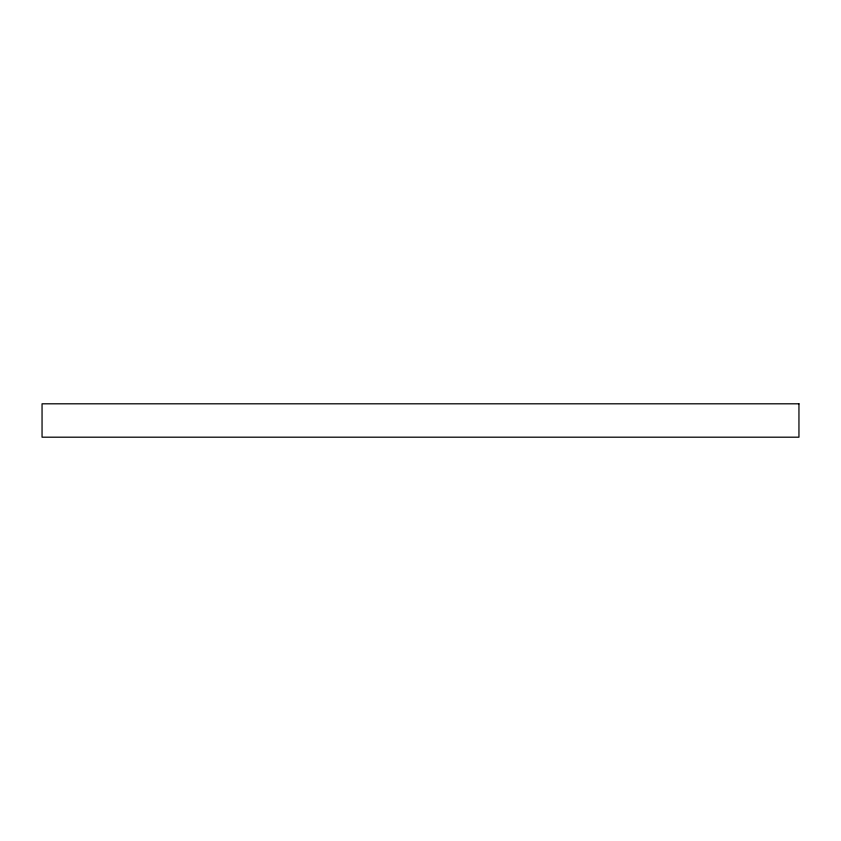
<?xml version="1.0" encoding="UTF-8"?>
<svg xmlns="http://www.w3.org/2000/svg" width="841" height="841" viewBox="0 0 841 841"><rect width="100%" height="100%" fill="white"/><g stroke="black" fill="none" stroke-linecap="round" stroke-linejoin="round"><path stroke-width="1.26" d="M798.95 403.806L42.05 403.806L42.05 437.194L798.95 437.194L798.95 403.806"/></g></svg>
